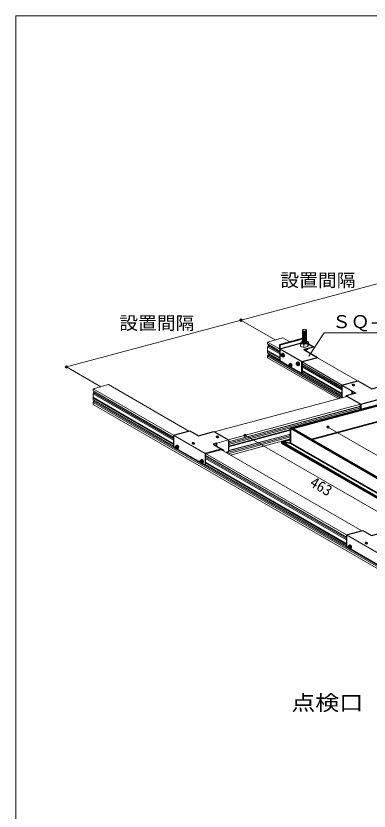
# Model space of a CAD drawing. Units: millimetres on the paper. Extents: x -195 to 195, y -135 to 132.
# Drawn here: x -195 to -135.7, y -1.1 to 132.5 of the extents above; entities that cross this region are included whole.
import ezdxf
from ezdxf.enums import TextEntityAlignment as Align

# ---------------------------------------------------------------- set-up
doc = ezdxf.new("R2010")
doc.units = ezdxf.units.MM
doc.header["$PDMODE"] = 32
doc.header["$PDSIZE"] = 0.4
for name, color, linetype, lineweight in [('0-1_吊り材', 7, 'Continuous', 18), ('0-2_野縁受け', 3, 'Continuous', 18), ('0-5_寸法', 4, 'Continuous', 9), ('0-6_文字', 4, 'Continuous', 9), ('0-8_隠線', 4, 'Continuous', 9), ('0-B_補強金具・金具・その他', 7, 'Continuous', 18), ('0-C_ビス・アンカーボルト・強調図形', 2, 'Continuous', 25), ('0-D_パネル', 6, 'Continuous', 35), ('F-3_野縁', 7, 'Continuous', 18)]:
    doc.layers.add(name, color=color, linetype=linetype, lineweight=lineweight)
doc.styles.add('ＭＳ ゴシック', font='')
doc.styles.get('ＭＳ ゴシック').set_extended_font_data('MS Gothic')

msp = doc.modelspace()

# ---------------------------------------------------------------- linework, layer by layer
at = {"layer": '0-1_吊り材'}
for p, q in [((-147.105, 77.732), (-147.084, 77.744)), ((-145.876, 77.734), (-145.872, 77.73)), ((-145.871, 77.725), (-145.871, 77.252)), ((-147.209, 76.954), (-147.209, 77.428)), ((-147.209, 76.954), (-147.209, 76.959)), ((-146.646, 77.277), (-146.646, 76.804)), ((-146.646, 76.809), (-146.646, 76.804)), ((-145.977, 76.484), (-146.474, 76.374)), ((-145.977, 77.426), (-145.977, 76.952)), ((-145.977, 76.958), (-145.977, 76.952)), ((-145.933, 76.607), (-145.977, 76.484)), ((-145.977, 76.596), (-145.977, 76.484))]:
    msp.add_line(p, q, dxfattribs=at)
msp.add_lwpolyline([(-145.871, 77.252), (-145.977, 76.952), (-146.646, 76.804), (-147.209, 76.954)], dxfattribs=at)
for centre, major_axis, ratio, start_param, end_param in [((-146.543, 79.588), (0.333, -0.008), 0.474095, 2.8085354, 6.637984), ((-146.543, 79.481), (0.333, -0.008), 0.474095, 2.8085354, 6.637984), ((-146.543, 79.374), (0.333, -0.008), 0.474095, 2.8085354, 6.637984), ((-146.543, 79.268), (0.333, -0.008), 0.474095, 2.8085354, 6.637984), ((-146.543, 79.161), (0.333, -0.008), 0.474095, 2.8085354, 6.637984), ((-146.543, 79.054), (0.333, -0.008), 0.474095, 2.8085354, 6.637984), ((-146.543, 78.948), (0.333, -0.008), 0.474095, 2.8085354, 6.637984), ((-146.543, 78.841), (0.333, -0.008), 0.474095, 2.8085354, 6.637984), ((-147.155, 77.577), (-0.052, -0.155), 0.080122, 3.2320907, 6.0489062), ((-146.767, 77.801), (-0.334, -0.075), 0.113869, 5.0377348, 5.9327598), ((-146.543, 78.734), (0.333, -0.008), 0.474095, 2.8085354, 6.637984), ((-146.543, 78.628), (0.333, -0.008), 0.474095, 2.8085354, 6.637984), ((-146.543, 78.521), (0.333, -0.008), 0.474095, 2.8085354, 6.637984), ((-146.543, 78.414), (0.333, -0.008), 0.474095, 2.8085354, 6.637984), ((-146.543, 78.308), (0.333, -0.008), 0.474095, 2.8085354, 6.637984), ((-146.543, 78.201), (0.333, -0.008), 0.474095, 2.8085354, 6.637984), ((-146.543, 78.094), (0.333, -0.008), 0.474095, 2.8085354, 6.637984), ((-146.543, 77.988), (0.333, -0.008), 0.474095, 2.8085354, 6.637984), ((-146.543, 77.881), (0.333, -0.008), 0.474095, 2.8085354, 6.637984), ((-146.543, 77.774), (0.333, -0.008), 0.474095, 2.8085354, 6.637984), ((-146.543, 77.668), (0.333, -0.008), 0.474095, 2.8085354, 6.637984), ((-146.54, 77.616), (0.319, 0.023), 0.410193, 2.9626547, 6.0928797), ((-146.543, 77.561), (0.333, -0.008), 0.474095, 0.3461234, 0.3547987), ((-146.152, 77.8), (-0.281, 0.077), 0.132602, 3.3728295, 5.0110855), ((-145.924, 77.575), (-0.052, -0.155), 0.080122, 2.9073136, 6.0489062), ((-146.928, 77.352), (-0.281, 0.077), 0.132602, 3.1777912, 6.3193836), ((-146.312, 77.351), (-0.334, -0.075), 0.113869, 3.1159443, 6.2575369), ((-146.543, 76.494), (0.333, -0.008), 0.474095, 5.0917575, 5.8902605), ((-146.543, 76.388), (0.333, -0.008), 0.474095, 5.5342111, 6.5977106), ((-146.543, 76.281), (0.333, -0.008), 0.474095, 6.0011755, 6.637984)]:
    msp.add_ellipse(centre, major_axis=major_axis, ratio=ratio, start_param=start_param, end_param=end_param, dxfattribs=at)
msp.add_ellipse((-146.543, 79.694), major_axis=(0.333, -0.008), ratio=0.474095, dxfattribs=at)
at = {"layer": '0-1_吊り材', "color": 4, "lineweight": 9}
for start_param, end_param in [(3.0570245, 3.7002533), (2.2290904, 2.7553389), (5.4020339, 5.9538589), (0.0600078, 0.5561709), (4.2932244, 4.7884203)]:
    msp.add_ellipse((-146.54, 77.616), major_axis=(0.593, 0.043), ratio=0.410193, start_param=start_param, end_param=end_param, dxfattribs=at)
at = {"layer": '0-2_野縁受け'}
for p, q in [((-150.713, 76.547), (-152.733, 77.714)), ((-150.158, 78.404), (-148.989, 77.729)), ((-150.706, 76.21), (-152.733, 77.38)), ((-152.733, 76.264), (-152.733, 76.88)), ((-152.733, 76.88), (-150.706, 75.71)), ((-150.706, 75.093), (-152.733, 76.264)), ((-152.733, 75.88), (-152.733, 76.147)), ((-152.733, 76.147), (-150.706, 74.977)), ((-152.605, 77.281), (-150.706, 76.186)), ((-150.706, 75.952), (-152.605, 77.048)), ((-150.706, 74.71), (-152.733, 75.88)), ((-152.733, 75.38), (-140.483, 68.307)), ((-140.877, 68.202), (-152.733, 75.047)), ((-152.605, 75.781), (-150.706, 74.686)), ((-140.196, 68.384), (-152.605, 75.548)), ((-144.384, 75.07), (-137.623, 71.167)), ((-140.199, 70.477), (-146.96, 74.38)), ((-140.25, 70.173), (-146.96, 74.047)), ((-146.96, 74.023), (-140.25, 70.149)), ((-140.25, 69.915), (-146.96, 73.789)), ((-146.96, 73.547), (-140.25, 69.673)), ((-140.25, 69.056), (-146.96, 72.93)), ((-146.96, 72.814), (-140.25, 68.94)), ((-140.25, 68.673), (-146.96, 72.547)), ((-146.96, 72.523), (-140.25, 68.649)), ((-168.517, 62.059), (-182.033, 69.863)), ((-168.517, 61.726), (-182.013, 69.518)), ((-179.457, 70.553), (-165.953, 62.756)), ((-182.048, 68.304), (-168.517, 60.493)), ((-182.033, 68.413), (-182.033, 69.029)), ((-182.033, 69.029), (-168.517, 61.226)), ((-182.033, 68.029), (-182.033, 68.296)), ((-168.517, 60.609), (-181.971, 68.377)), ((-168.517, 61.468), (-181.904, 69.197)), ((-181.755, 69.344), (-168.517, 61.702)), ((-161.691, 62.624), (-139.46, 68.581)), ((-138.284, 69.038), (-138.467, 69.143)), ((-138.467, 69.119), (-138.313, 69.03)), ((-182.033, 67.529), (-120.661, 32.096)), ((-120.661, 31.763), (-182.033, 67.196)), ((-168.517, 60.226), (-182.013, 68.018)), ((-181.904, 67.931), (-168.517, 60.202)), ((-120.532, 32.264), (-181.904, 67.697)), ((-137.15, 67.248), (-159.382, 61.291)), ((-159.324, 60.973), (-137.15, 66.915)), ((-137.15, 66.879), (-159.324, 60.938)), ((-159.324, 60.704), (-137.15, 66.646)), ((-137.15, 66.415), (-159.324, 60.473)), ((-159.324, 60.207), (-148.91, 62.997)), ((-159.324, 60.09), (-148.91, 62.88)), ((-159.65, 59.117), (-148.91, 61.995)), ((-148.91, 61.764), (-159.376, 58.959)), ((-159.324, 59.473), (-148.919, 62.261)), ((-148.91, 62.228), (-159.324, 59.438)), ((-158.982, 58.732), (-148.91, 61.43)), ((-163.206, 58.993), (-163.21, 58.995)), ((-139.488, 45.299), (-163.154, 58.963)), ((-160.578, 59.653), (-136.912, 45.99)), ((-139.477, 44.959), (-163.154, 58.63)), ((-163.154, 58.605), (-139.477, 44.935)), ((-139.477, 44.702), (-163.154, 58.372)), ((-163.154, 58.13), (-139.477, 44.459)), ((-139.477, 43.843), (-163.154, 57.513)), ((-163.154, 57.396), (-139.477, 43.726)), ((-139.477, 43.459), (-163.154, 57.13)), ((-163.154, 57.105), (-139.477, 43.435))]:
    msp.add_line(p, q, dxfattribs=at)
for points in [[(-152.733, 76.88), (-152.605, 77.048), (-152.605, 77.281), (-152.733, 77.38), (-152.733, 77.714), (-150.158, 78.404)], [(-152.733, 75.047), (-152.733, 75.38), (-152.605, 75.548), (-152.605, 75.781), (-152.733, 75.88)], [(-182.033, 69.029), (-181.904, 69.197), (-181.904, 69.431), (-182.033, 69.529), (-182.033, 69.863), (-179.457, 70.553)], [(-182.033, 67.196), (-182.033, 67.529), (-181.904, 67.697), (-181.904, 67.931), (-182.033, 68.029)]]:
    msp.add_lwpolyline(points, dxfattribs=at)
for centre, radius, start, end in [((-152.695, 76.264), 0.0384, 180, 300), ((-152.646, 76.147), 0.0869, 108.47719, 180), ((-181.995, 68.413), 0.0384, 180, 300), ((-181.946, 68.296), 0.0869, 108.47719, 180)]:
    msp.add_arc(centre, radius, start, end, dxfattribs=at)
at = {"layer": '0-5_寸法'}
for p, q in [((-186.513, 73.538), (-127.913, 89.239)), ((-151.445, 78.059), (-157.213, 81.389)), ((-180.745, 70.208), (-186.513, 73.538)), ((-142.607, 63.415), (-118.681, 49.601)), ((-156.538, 62.053), (-129.807, 46.62))]:
    msp.add_line(p, q, dxfattribs=at)
for p in [(-157.213, 81.389), (-186.513, 73.538), (-142.607, 63.415), (-156.538, 62.053)]:
    msp.add_point(p, dxfattribs=at)
at = {"layer": '0-6_文字'}
for p, q in [((-145.82, 75.32), (-143.259, 79.249)), ((-143.259, 79.249), (-120.965, 79.249))]:
    msp.add_line(p, q, dxfattribs=at)
at = {"layer": '0-8_隠線'}
for p, q in [((-168.517, 62.069), (-163.206, 59.003)), ((-161.249, 60.746), (-159.317, 61.264)), ((-139.477, 45.303), (-134.165, 42.236))]:
    msp.add_line(p, q, dxfattribs=at)
at = {"layer": '0-B_補強金具・金具・その他', "color": 2, "lineweight": 25}
for p, q in [((-146.874, 78.295), (-150.713, 77.267)), ((-150.666, 77.24), (-146.857, 78.261)), ((-150.666, 76.574), (-147.192, 77.505)), ((-150.706, 76.553), (-150.706, 74.54)), ((-146.642, 76.471), (-145.019, 76.906)), ((-146.642, 76.471), (-144.333, 75.138)), ((-145.871, 77.397), (-145.019, 76.906)), ((-144.333, 75.138), (-144.333, 75.041)), ((-149.128, 73.629), (-150.706, 74.54)), ((-147.011, 72.407), (-148.875, 73.483)), ((-140.25, 70.463), (-140.25, 68.463)), ((-140.25, 68.463), (-140.14, 68.399)), ((-139.564, 68.695), (-137.104, 67.275)), ((-139.564, 68.554), (-139.564, 68.695)), ((-137.15, 67.248), (-139.517, 68.615)), ((-139.517, 68.566), (-139.517, 68.615)), ((-138.518, 68.975), (-138.518, 69.463)), ((-138.467, 69.38), (-138.004, 69.113)), ((-138.467, 68.989), (-138.467, 69.38)), ((-137.104, 67.275), (-131.18, 68.862)), ((-137.15, 66.366), (-137.15, 67.268)), ((-137.104, 67.275), (-137.104, 66.378)), ((-168.517, 62.069), (-168.517, 60.069)), ((-161.302, 60.674), (-161.837, 60.531)), ((-161.302, 60.223), (-161.302, 60.674)), ((-161.256, 60.196), (-161.256, 60.74)), ((-160.514, 59.67), (-160.514, 59.616)), ((-160.462, 59.738), (-160.462, 59.586)), ((-159.324, 59.258), (-159.713, 59.154)), ((-139.477, 45.303), (-139.477, 43.303))]:
    msp.add_line(p, q, dxfattribs=at)
for points in [[(-150.666, 77.24), (-150.713, 77.267), (-150.713, 76.6)], [(-150.713, 76.6), (-150.713, 76.547), (-150.706, 76.543)], [(-150.666, 77.24), (-150.666, 76.574), (-150.655, 76.567), (-150.706, 76.553), (-147.011, 74.42)], [(-145.019, 76.906), (-145.019, 76.852), (-146.579, 76.435)], [(-144.384, 75.07), (-146.96, 74.38), (-146.96, 72.421), (-147.011, 72.407), (-147.011, 74.42), (-144.333, 75.138)], [(-140.25, 70.463), (-137.571, 71.181), (-135.262, 69.847), (-133.639, 70.282)], [(-140.25, 70.463), (-137.941, 69.13), (-139.564, 68.695)], [(-168.517, 62.069), (-165.774, 62.804), (-164.336, 61.974), (-161.761, 62.664), (-159.324, 61.258), (-159.324, 59.258)], [(-161.256, 60.74), (-161.9, 60.568), (-160.462, 59.738), (-163.206, 59.003), (-163.206, 57.003), (-168.517, 60.069)], [(-163.206, 57.003), (-163.154, 57.016), (-163.154, 58.963), (-160.514, 59.67)], [(-139.477, 45.303), (-136.733, 46.038), (-135.296, 45.208), (-132.72, 45.898), (-130.284, 44.491), (-130.284, 42.491)], [(-132.215, 43.974), (-132.859, 43.801), (-131.422, 42.971), (-134.165, 42.236), (-134.165, 40.236), (-139.477, 43.303)]]:
    msp.add_lwpolyline(points, dxfattribs=at)
for centre, radius, start, end in [((-138.46, 70.505), 0.069, 105, 240), ((-138.46, 70.452), 0.069, 105, 157.27713), ((-138.293, 70.794), 0.402, 240, 285), ((-138.374, 70.183), 0.402, 60, 105), ((-138.374, 70.13), 0.402, 60, 105), ((-138.207, 70.472), 0.069, 285, 60), ((-138.207, 70.419), 0.069, 22.72287, 60), ((-161.296, 61.795), 0.069, 105, 240), ((-161.296, 61.742), 0.069, 105, 157.27713), ((-161.129, 62.084), 0.402, 240, 285), ((-161.209, 61.473), 0.402, 60, 105), ((-161.209, 61.42), 0.402, 60, 105), ((-161.043, 61.762), 0.069, 285, 60), ((-161.043, 61.709), 0.069, 22.72287, 60), ((-165.327, 60.715), 0.069, 105, 240), ((-165.327, 60.662), 0.069, 105, 157.27713), ((-165.16, 61.004), 0.402, 240, 285), ((-165.24, 60.393), 0.402, 60, 105), ((-165.24, 60.34), 0.402, 60, 105), ((-165.074, 60.682), 0.069, 285, 60), ((-165.074, 60.628), 0.069, 22.72287, 60), ((-136.286, 43.948), 0.069, 105, 240), ((-136.286, 43.895), 0.069, 105, 157.27713), ((-136.119, 44.237), 0.402, 240, 285), ((-136.2, 43.626), 0.402, 60, 105), ((-136.2, 43.573), 0.402, 60, 105), ((-136.033, 43.915), 0.069, 285, 60), ((-136.033, 43.862), 0.069, 22.72287, 60)]:
    msp.add_arc(centre, radius, start, end, dxfattribs=at)
at = {"layer": '0-C_ビス・アンカーボルト・強調図形'}
for p, q in [((-150.356, 75.711), (-150.264, 75.764)), ((-150.082, 75.207), (-149.989, 75.261)), ((-149.089, 74.007), (-148.997, 74.06)), ((-148.815, 73.503), (-148.723, 73.557)), ((-147.817, 74.271), (-147.725, 74.324)), ((-147.543, 73.767), (-147.45, 73.821)), ((-168.123, 60.285), (-168.031, 60.339)), ((-167.848, 59.782), (-167.756, 59.835)), ((-160.155, 59.559), (-160.248, 59.613)), ((-163.966, 57.885), (-163.874, 57.939)), ((-163.691, 57.382), (-163.599, 57.435)), ((-139.082, 43.519), (-138.99, 43.572)), ((-138.808, 43.015), (-138.715, 43.069))]:
    msp.add_line(p, q, dxfattribs=at)
for centre in [(-150.219, 75.459), (-148.952, 73.755), (-147.68, 74.019), (-167.986, 60.034), (-163.829, 57.634), (-138.945, 43.267)]:
    msp.add_ellipse(centre, major_axis=(-0.129, 0.256), ratio=0.751651, dxfattribs=at)
for centre, major_axis, ratio, start_param, end_param in [((-150.335, 75.49), (-0.011, -0.27), 0.253697, 4.6648812, 5.0137783), ((-150.219, 75.506), (-0.242, 0.051), 0.222648, 0.7551445, 1.1510824), ((-150.219, 75.412), (-0.242, 0.051), 0.222648, 0.7501997, 1.1510824), ((-150.26, 75.47), (-0.011, -0.27), 0.253697, 4.3757664, 4.6957083), ((-150.26, 75.47), (-0.011, -0.27), 0.253697, 5.0475199, 5.4322181), ((-150.219, 75.592), (-0.242, 0.051), 0.222648, 1.184469, 1.5334507), ((-150.219, 75.326), (-0.242, 0.051), 0.222648, 1.1947384, 1.5418336), ((-150.127, 75.512), (-0.129, 0.256), 0.751651, 3.1835482, 6.3251409), ((-150.219, 75.506), (-0.242, 0.051), 0.222648, 1.502894, 1.8170259), ((-150.219, 75.412), (-0.242, 0.051), 0.222648, 1.502894, 1.8147191), ((-150.178, 75.448), (-0.011, -0.27), 0.253697, 4.3732885, 4.6957083), ((-150.178, 75.448), (-0.011, -0.27), 0.253697, 5.0475199, 5.4279386), ((-150.103, 75.428), (-0.011, -0.27), 0.253697, 4.6737648, 5.0241473), ((-149.068, 73.786), (-0.011, -0.27), 0.253697, 4.6648812, 5.0137783), ((-148.952, 73.802), (-0.242, 0.051), 0.222648, 0.7551445, 1.1510824), ((-148.952, 73.708), (-0.242, 0.051), 0.222648, 0.7501997, 1.1510824), ((-148.993, 73.766), (-0.011, -0.27), 0.253697, 4.3757664, 4.6957083), ((-148.993, 73.766), (-0.011, -0.27), 0.253697, 5.0475199, 5.4322181), ((-148.952, 73.888), (-0.242, 0.051), 0.222648, 1.184469, 1.5334507), ((-148.952, 73.622), (-0.242, 0.051), 0.222648, 1.1947384, 1.5418336), ((-148.86, 73.808), (-0.129, 0.256), 0.751651, 3.1835482, 6.3251409), ((-148.912, 73.744), (-0.011, -0.27), 0.253697, 4.3732885, 4.6957083), ((-148.952, 73.802), (-0.242, 0.051), 0.222648, 1.502894, 1.8170259), ((-148.952, 73.708), (-0.242, 0.051), 0.222648, 1.502894, 1.8147191), ((-148.912, 73.744), (-0.011, -0.27), 0.253697, 5.0475199, 5.4279386), ((-148.836, 73.724), (-0.011, -0.27), 0.253697, 4.6737648, 5.0241473), ((-147.796, 74.05), (-0.011, -0.27), 0.253697, 4.6648812, 5.0137783), ((-147.68, 74.066), (-0.242, 0.051), 0.222648, 0.7551445, 1.1510824), ((-147.68, 73.972), (-0.242, 0.051), 0.222648, 0.7501997, 1.1510824), ((-147.721, 74.03), (-0.011, -0.27), 0.253697, 4.3757664, 4.6957083), ((-147.721, 74.03), (-0.011, -0.27), 0.253697, 5.0475199, 5.4322181), ((-147.68, 74.152), (-0.242, 0.051), 0.222648, 1.184469, 1.5334507), ((-147.68, 73.886), (-0.242, 0.051), 0.222648, 1.1947384, 1.5418336), ((-147.588, 74.072), (-0.129, 0.256), 0.751651, 3.1835482, 6.3251409), ((-147.68, 74.066), (-0.242, 0.051), 0.222648, 1.502894, 1.8170259), ((-147.68, 73.972), (-0.242, 0.051), 0.222648, 1.502894, 1.8147191), ((-147.639, 74.008), (-0.011, -0.27), 0.253697, 4.3732885, 4.6957083), ((-147.639, 74.008), (-0.011, -0.27), 0.253697, 5.0475199, 5.4279386), ((-147.564, 73.988), (-0.011, -0.27), 0.253697, 4.6737648, 5.0241473), ((-168.026, 60.044), (-0.011, -0.27), 0.253697, 4.3757664, 4.6957083), ((-167.986, 60.167), (-0.242, 0.051), 0.222648, 1.184469, 1.5334507), ((-167.893, 60.087), (-0.129, 0.256), 0.751651, 3.1835482, 6.3251409), ((-167.945, 60.023), (-0.011, -0.27), 0.253697, 4.3732885, 4.6957083), ((-168.102, 60.065), (-0.011, -0.27), 0.253697, 4.6648812, 5.0137783), ((-167.986, 60.08), (-0.242, 0.051), 0.222648, 0.7551445, 1.1510824), ((-167.986, 59.987), (-0.242, 0.051), 0.222648, 0.7501997, 1.1510824), ((-168.026, 60.044), (-0.011, -0.27), 0.253697, 5.0475199, 5.4322181), ((-167.986, 59.9), (-0.242, 0.051), 0.222648, 1.1947384, 1.5418336), ((-167.986, 60.08), (-0.242, 0.051), 0.222648, 1.502894, 1.8170259), ((-167.986, 59.987), (-0.242, 0.051), 0.222648, 1.502894, 1.8147191), ((-167.945, 60.023), (-0.011, -0.27), 0.253697, 5.0475199, 5.4279386), ((-167.87, 60.003), (-0.011, -0.27), 0.253697, 4.6737648, 5.0241473), ((-160.385, 59.361), (0.129, 0.256), 0.751651, 6.2412297, 7.234882), ((-160.293, 59.308), (0.129, 0.256), 0.751651, 5.2475775, 7.234882), ((-163.945, 57.665), (-0.011, -0.27), 0.253697, 4.6648812, 5.0137783), ((-163.829, 57.68), (-0.242, 0.051), 0.222648, 0.7551445, 1.1510824), ((-163.829, 57.587), (-0.242, 0.051), 0.222648, 0.7501997, 1.1510824), ((-163.869, 57.644), (-0.011, -0.27), 0.253697, 4.3757664, 4.6957083), ((-163.869, 57.644), (-0.011, -0.27), 0.253697, 5.0475199, 5.4322181), ((-163.829, 57.767), (-0.242, 0.051), 0.222648, 1.184469, 1.5334507), ((-163.829, 57.5), (-0.242, 0.051), 0.222648, 1.1947384, 1.5418336), ((-163.736, 57.687), (-0.129, 0.256), 0.751651, 3.1835482, 6.3251409), ((-163.829, 57.68), (-0.242, 0.051), 0.222648, 1.502894, 1.8170259), ((-163.829, 57.587), (-0.242, 0.051), 0.222648, 1.502894, 1.8147191), ((-163.788, 57.623), (-0.011, -0.27), 0.253697, 4.3732885, 4.6957083), ((-163.788, 57.623), (-0.011, -0.27), 0.253697, 5.0475199, 5.4279386), ((-163.713, 57.603), (-0.011, -0.27), 0.253697, 4.6737648, 5.0241473), ((-139.061, 43.298), (-0.011, -0.27), 0.253697, 4.6648812, 5.0137783), ((-138.945, 43.314), (-0.242, 0.051), 0.222648, 0.7551445, 1.1510824), ((-138.945, 43.22), (-0.242, 0.051), 0.222648, 0.7501997, 1.1510824), ((-138.986, 43.278), (-0.011, -0.27), 0.253697, 4.3757664, 4.6957083), ((-138.986, 43.278), (-0.011, -0.27), 0.253697, 5.0475199, 5.4322181), ((-138.945, 43.4), (-0.242, 0.051), 0.222648, 1.184469, 1.5334507), ((-138.945, 43.134), (-0.242, 0.051), 0.222648, 1.1947384, 1.5418336), ((-138.853, 43.32), (-0.129, 0.256), 0.751651, 3.1835482, 6.3251409), ((-138.945, 43.314), (-0.242, 0.051), 0.222648, 1.502894, 1.8170259), ((-138.945, 43.22), (-0.242, 0.051), 0.222648, 1.502894, 1.8147191), ((-138.904, 43.256), (-0.011, -0.27), 0.253697, 4.3732885, 4.6957083), ((-138.904, 43.256), (-0.011, -0.27), 0.253697, 5.0475199, 5.4279386), ((-138.829, 43.236), (-0.011, -0.27), 0.253697, 4.6737648, 5.0241473)]:
    msp.add_ellipse(centre, major_axis=major_axis, ratio=ratio, start_param=start_param, end_param=end_param, dxfattribs=at)
at = {"layer": '0-D_パネル'}
for p, q in [((-148.91, 63.215), (-119.224, 71.169)), ((-119.244, 71.017), (-148.544, 63.167)), ((-145.389, 61.345), (-119.244, 68.351)), ((-148.91, 63.215), (-148.91, 60.748)), ((-123.223, 48.384), (-148.91, 63.215)), ((-148.544, 63.167), (-123.029, 48.436)), ((-150.376, 60.741), (-150.376, 60.941)), ((-126.913, 47.395), (-150.376, 60.941)), ((-150.376, 60.741), (-127.15, 47.332)), ((-148.91, 60.748), (-126.141, 47.602))]:
    msp.add_line(p, q, dxfattribs=at)
msp.add_lwpolyline([(-148.91, 60.748), (-150.376, 60.941), (-148.91, 61.334)], dxfattribs=at)
at = {"layer": 'F-3_野縁', "color": 3}
for q in [(195, 132.5), (-195, -132.5)]:
    msp.add_line((-195, 132.5), q, dxfattribs=at)

# ---------------------------------------------------------------- texts
at = {"layer": '0-5_寸法', "color": 7, "style": 'ＭＳ ゴシック', "width": 1.05}
for p in [(-150.588, 86.341), (-177.639, 79.139)]:
    msp.add_text('設置間隔', height=2.199, dxfattribs=at).set_placement(p, align=Align.BOTTOM_LEFT)
at = {"layer": '0-5_寸法', "color": 7, "style": 'ＭＳ ゴシック'}
msp.add_text('463', height=1.833, rotation=330, dxfattribs=at).set_placement((-146.09, 53.126), align=Align.BOTTOM_LEFT)
at = {"layer": '0-6_文字', "color": 7, "style": 'ＭＳ ゴシック', "width": 1.05}
msp.add_text('ＳＱ-ハンガー', height=2.199, dxfattribs=at).set_placement((-141.907, 79.381), align=Align.BOTTOM_LEFT)
at = {"layer": '0-6_文字', "color": 3, "style": 'ＭＳ ゴシック', "width": 1.15}
msp.add_text('点検口\u3000開口例（吊りボルト使用）', height=2.566, dxfattribs=at).set_placement((-148.764, 15.057), align=Align.BOTTOM_LEFT)

doc.saveas('drawing.dxf')
